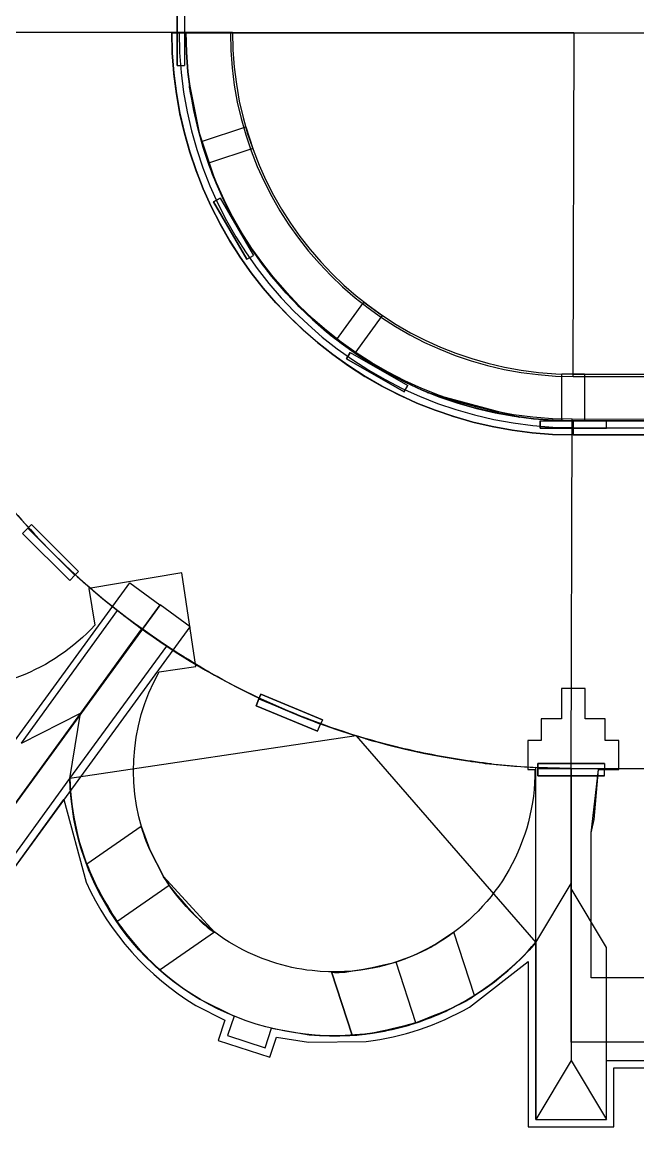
# Model space of a CAD drawing. Extents: x 77 to 121, y -270 to -21.
# Drawn here: x 92.55 to 100.78, y -77.41 to -62.63 of the extents above; entities that cross this region are included whole.
import ezdxf

# ---------------------------------------------------------------- set-up
doc = ezdxf.new("R2010")
doc.units = 0
doc.layers.add('MODEL$NOYON', color=7, linetype='CONTINUOUS')

msp = doc.modelspace()

# ---------------------------------------------------------------- linework, layer by layer
at = {"layer": 'MODEL$NOYON'}
for p, q in [((94.617, -62.32, 15.827), (94.617, -63.21, 15.827)), ((94.617, -63.21, 20.902), (94.617, -62.32, 20.902)), ((94.717, -62.32, 15.827), (94.717, -63.21, 15.827)), ((94.717, -62.32, 20.902), (94.717, -63.21, 20.902)), ((94.736, -62.768, 15.827), (90.068, -62.768, 13.816)), ((94.547, -62.773, 22.08), (116.508, -62.765, 22.08)), ((94.547, -62.765, 22.08), (94.547, -62.765, 21.707)), ((94.547, -62.765, 21.707), (94.644, -62.765, 21.707)), ((94.644, -62.765, 20.902), (94.736, -62.765, 20.902)), ((94.644, -62.765, 21.707), (94.644, -62.765, 20.902)), ((94.736, -62.765, 20.902), (94.736, -62.765, 15.827)), ((94.736, -62.765, 15.827), (95.358, -62.765, 15.827)), ((94.736, -62.765, 13.695), (95.358, -62.765, 13.695)), ((94.736, -62.765, 13.967), (94.736, -62.765, 13.695)), ((94.736, -62.765, 13.967), (95.358, -62.765, 13.967)), ((95.329, -62.773, 22.272), (95.329, -62.773, 22.08)), ((99.919, -62.773, 28.8), (95.329, -62.773, 22.272)), ((95.358, -62.765, 13.695), (95.358, -62.765, 13.967)), ((99.914, -67.369, 22.272), (99.924, -62.779, 28.8)), ((99.924, -62.779, 28.8), (99.919, -62.773, 28.8)), ((115.726, -62.782, 28.795), (99.924, -62.779, 28.8)), ((94.617, -63.21, 15.827), (94.717, -63.21, 15.827)), ((94.617, -63.21, 15.827), (94.617, -63.21, 20.902)), ((94.617, -63.21, 20.902), (94.717, -63.21, 20.902)), ((94.717, -63.21, 15.827), (94.717, -63.21, 20.902)), ((94.786, -63.487, 18.712), (94.786, -63.487, 16.559)), ((94.786, -63.487, 16.559), (94.913, -64.11, 16.559)), ((94.913, -64.11, 16.559), (95.113, -64.711, 16.559)), ((94.943, -64.226), (95.536, -64.032)), ((94.943, -64.226), (95.536, -64.032)), ((94.943, -64.226, 13.695), (95.536, -64.032, 13.695)), ((95.536, -64.032), (95.63, -64.322)), ((95.536, -64.032), (95.63, -64.322)), ((95.536, -64.032, 13.695), (95.536, -64.032)), ((95.536, -64.032, 13.695), (95.63, -64.322, 13.695)), ((95.036, -64.516), (94.943, -64.226)), ((95.036, -64.516), (94.943, -64.226)), ((95.036, -64.516, 13.695), (94.943, -64.226, 13.695)), ((94.943, -64.226, 13.695), (94.943, -64.226)), ((95.63, -64.322), (95.036, -64.516)), ((95.63, -64.322), (95.036, -64.516)), ((95.63, -64.322, 13.695), (95.036, -64.516, 13.695)), ((95.63, -64.322, 13.695), (95.63, -64.322)), ((95.036, -64.516), (95.036, -64.516, 13.695)), ((95.113, -64.711, 16.559), (95.113, -64.711, 18.712)), ((95.192, -64.982, 15.827), (95.106, -65.032, 15.827)), ((95.106, -65.032, 20.902), (95.192, -64.982, 20.902)), ((95.192, -64.982, 15.827), (95.638, -65.752, 15.827)), ((95.192, -64.982, 20.902), (95.638, -65.752, 20.902)), ((95.192, -64.982, 15.827), (95.192, -64.982, 20.902)), ((95.106, -65.032, 15.827), (95.551, -65.802, 15.827)), ((95.551, -65.802, 20.902), (95.106, -65.032, 20.902)), ((95.106, -65.032, 20.902), (95.106, -65.032, 15.827)), ((95.551, -65.802, 15.827), (95.638, -65.752, 15.827)), ((95.551, -65.802, 20.902), (95.638, -65.752, 20.902)), ((95.638, -65.752, 15.827), (95.638, -65.752, 20.902)), ((95.551, -65.802, 15.827), (95.551, -65.802, 20.902)), ((95.83, -65.959, 18.712), (95.83, -65.959, 16.559)), ((95.83, -65.959, 16.559), (96.25, -66.437, 16.559)), ((96.25, -66.437, 16.559), (96.723, -66.858, 16.559)), ((96.747, -66.88), (97.114, -66.373)), ((96.747, -66.88), (97.114, -66.373)), ((96.747, -66.88, 13.695), (97.114, -66.373, 13.695)), ((97.114, -66.373), (97.36, -66.552)), ((97.114, -66.373), (97.36, -66.552)), ((97.114, -66.373, 13.695), (97.114, -66.373)), ((97.114, -66.373, 13.695), (97.36, -66.552, 13.695)), ((97.36, -66.552), (96.993, -67.059)), ((97.36, -66.552), (96.993, -67.059)), ((97.36, -66.552, 13.695), (96.993, -67.059, 13.695)), ((97.36, -66.552, 13.695), (97.36, -66.552)), ((96.723, -66.858, 16.559), (96.723, -66.858, 18.712)), ((96.993, -67.059), (96.747, -66.88)), ((96.993, -67.059), (96.747, -66.88)), ((96.993, -67.059, 13.695), (96.747, -66.88, 13.695)), ((96.747, -66.88, 13.695), (96.747, -66.88)), ((96.933, -67.046, 15.827), (96.883, -67.132, 15.827)), ((96.883, -67.132, 20.902), (96.933, -67.046, 20.902)), ((96.933, -67.046, 15.827), (97.704, -67.49, 15.827)), ((96.933, -67.046, 20.902), (97.704, -67.49, 20.902)), ((96.933, -67.046, 15.827), (96.933, -67.046, 20.902)), ((96.993, -67.059), (96.993, -67.059, 13.695)), ((96.883, -67.132, 15.827), (97.654, -67.576, 15.827)), ((97.654, -67.576, 20.902), (96.883, -67.132, 20.902)), ((96.883, -67.132, 20.902), (96.883, -67.132, 15.827)), ((99.762, -67.962), (99.762, -67.335)), ((99.762, -67.335), (100.065, -67.335)), ((99.762, -67.962), (99.762, -67.335)), ((99.762, -67.335), (100.065, -67.335)), ((99.762, -67.962, 13.695), (99.762, -67.335, 13.695)), ((99.762, -67.335, 13.695), (99.762, -67.335)), ((99.762, -67.335, 13.695), (100.065, -67.335, 13.695)), ((99.913, -67.338, 15.827), (116.508, -67.335, 15.827)), ((99.913, -67.338, 13.695), (116.508, -67.335, 13.695)), ((99.913, -67.338, 13.967), (116.508, -67.335, 13.967)), ((99.913, -67.338, 13.967), (99.913, -67.338, 13.695)), ((99.914, -67.369, 22.08), (99.914, -67.369, 22.272)), ((99.914, -67.369, 22.08), (115.726, -67.369, 22.08)), ((99.914, -67.369, 22.272), (115.726, -67.369, 22.272)), ((100.065, -67.335), (100.065, -67.962)), ((100.065, -67.335), (100.065, -67.962)), ((100.065, -67.335, 13.695), (100.065, -67.335)), ((100.065, -67.335, 13.695), (100.065, -67.962, 13.695)), ((97.654, -67.576, 15.827), (97.704, -67.49, 15.827)), ((97.654, -67.576, 20.902), (97.704, -67.49, 20.902)), ((97.704, -67.49, 15.827), (97.704, -67.49, 20.902)), ((97.654, -67.576, 15.827), (97.654, -67.576, 20.902)), ((97.969, -67.581, 18.712), (97.969, -67.581, 16.559)), ((97.969, -67.581, 16.559), (99.193, -67.911, 16.559)), ((99.193, -67.911, 16.559), (99.193, -67.911, 18.712)), ((99.469, -67.962, 15.827), (100.358, -67.962, 15.827)), ((99.469, -67.962, 20.902), (100.358, -67.962, 20.902)), ((99.469, -67.962, 15.827), (99.469, -67.962, 20.902)), ((99.469, -67.962, 15.827), (99.469, -68.062, 15.827)), ((99.469, -68.062, 20.902), (99.469, -67.962, 20.902)), ((100.065, -67.962), (99.762, -67.962)), ((100.065, -67.962), (99.762, -67.962)), ((100.065, -67.962, 13.695), (99.762, -67.962, 13.695)), ((99.762, -67.962, 13.695), (99.762, -67.962)), ((99.885, -72.61, 13.816), (99.9, -67.942, 15.827)), ((116.508, -67.957, 15.829), (99.9, -67.942, 15.827)), ((99.913, -67.962, 20.902), (99.913, -67.962, 15.827)), ((116.508, -67.962, 15.827), (99.913, -67.962, 15.827)), ((116.508, -67.962, 15.827), (99.913, -67.962, 15.827)), ((99.913, -67.962, 15.827), (99.913, -67.962, 20.902)), ((116.508, -67.962, 20.902), (99.913, -67.962, 20.902)), ((99.913, -67.962, 20.902), (99.913, -68.054, 20.902)), ((99.913, -67.962, 20.902), (116.508, -67.962, 20.902)), ((116.508, -67.962, 13.695), (99.913, -67.962, 13.695)), ((116.508, -67.962, 13.967), (99.913, -67.962, 13.967)), ((99.913, -67.962, 13.967), (99.913, -67.962, 13.695)), ((100.065, -67.962), (100.065, -67.962, 13.695)), ((100.358, -67.962, 15.827), (100.358, -67.962, 20.902)), ((100.358, -68.062, 15.827), (100.358, -67.962, 15.827)), ((100.358, -68.062, 20.902), (100.358, -67.962, 20.902)), ((99.469, -68.062, 15.827), (100.358, -68.062, 15.827)), ((100.358, -68.062, 20.902), (99.469, -68.062, 20.902)), ((99.469, -68.062, 20.902), (99.469, -68.062, 15.827)), ((99.913, -68.054, 21.707), (99.913, -68.151, 21.707)), ((99.913, -68.054, 20.902), (99.913, -68.054, 21.707)), ((99.913, -68.054, 20.902), (116.508, -68.054, 20.902)), ((99.913, -68.054, 21.707), (116.508, -68.054, 21.707)), ((100.358, -68.062, 15.827), (100.358, -68.062, 20.902)), ((116.508, -68.151, 22.08), (99.913, -68.151, 22.08)), ((116.508, -68.151, 22.08), (99.913, -68.151, 22.08)), ((99.913, -68.151, 21.707), (99.913, -68.151, 22.08)), ((99.913, -68.151, 21.707), (116.508, -68.151, 21.707)), ((92.623, -69.398, 9.805), (92.552, -69.469, 9.805)), ((92.552, -69.469, 13.816), (92.623, -69.398, 13.816)), ((92.623, -69.398, 9.805), (92.67, -69.35, 9.805)), ((92.67, -69.35, 13.816), (92.623, -69.398, 13.816)), ((92.623, -69.398, 9.805), (93.252, -70.027, 9.805)), ((92.623, -69.398, 13.816), (93.252, -70.027, 13.816)), ((92.623, -69.398, 9.805), (92.623, -69.398, 13.816)), ((92.67, -69.35, 9.805), (93.3, -69.979, 9.805)), ((93.3, -69.979, 13.816), (92.67, -69.35, 13.816)), ((92.67, -69.35, 13.816), (92.67, -69.35, 9.805)), ((92.552, -69.469, 9.805), (93.182, -70.097, 9.805)), ((93.182, -70.097, 13.816), (92.552, -69.469, 13.816)), ((92.552, -69.469, 13.816), (92.552, -69.469, 9.805)), ((93.182, -70.097, 9.805), (93.252, -70.027, 9.805)), ((93.182, -70.097, 13.816), (93.252, -70.027, 13.816)), ((93.3, -69.979, 9.805), (93.252, -70.027, 9.805)), ((93.3, -69.979, 13.816), (93.252, -70.027, 13.816)), ((93.252, -70.027, 9.805), (93.252, -70.027, 13.816)), ((93.3, -69.979, 9.805), (93.3, -69.979, 13.816)), ((94.68, -69.996), (93.437, -70.204)), ((94.68, -69.996), (93.437, -70.204)), ((94.68, -69.996, 7.226), (93.437, -70.204, 7.226)), ((94.68, -69.996), (93.437, -70.204)), ((94.68, -69.996, 7.226), (93.437, -70.204, 7.226)), ((94.68, -69.996, 7.226), (93.437, -70.204, 7.226)), ((94.68, -69.996, 7.577), (93.437, -70.204, 7.577)), ((94.866, -71.246), (94.68, -69.996)), ((94.866, -71.246), (94.68, -69.996)), ((94.866, -71.246, 7.226), (94.68, -69.996, 7.226)), ((94.68, -69.996, 7.226), (94.68, -69.996)), ((94.866, -71.246), (94.68, -69.996)), ((94.866, -71.246, 7.226), (94.68, -69.996, 7.226)), ((94.68, -69.996, 7.226), (94.68, -69.996)), ((94.866, -71.246, 7.226), (94.68, -69.996, 7.226)), ((94.866, -71.246, 7.577), (94.68, -69.996, 7.577)), ((94.68, -69.996, 7.577), (94.68, -69.996, 7.226)), ((91.388, -73.691, 7.577), (93.985, -70.129, 7.577)), ((93.182, -70.097, 9.805), (93.182, -70.097, 13.816)), ((93.985, -70.129, 7.577), (94.388, -70.423, 8.575)), ((93.437, -70.204), (93.519, -70.693)), ((93.437, -70.204), (93.519, -70.693)), ((93.437, -70.204, 7.226), (93.437, -70.204)), ((93.437, -70.204, 7.226), (93.519, -70.693, 7.226)), ((93.437, -70.204), (93.519, -70.693)), ((93.437, -70.204, 7.226), (93.437, -70.204)), ((93.437, -70.204, 7.226), (93.519, -70.693, 7.226)), ((93.437, -70.204, 7.226), (93.519, -70.693, 7.226)), ((93.437, -70.204, 7.577), (93.437, -70.204, 7.226)), ((93.437, -70.204, 7.577), (93.519, -70.693, 7.577)), ((94.388, -70.423, 8.575), (92.246, -73.361, 8.575)), ((94.389, -70.423, 8.575), (92.246, -73.361, 8.575)), ((93.736, -70.432, 11.625), (93.736, -70.432, 10.297)), ((94.792, -70.717, 7.577), (94.389, -70.423, 8.575)), ((92.538, -72.274, 7.577), (93.822, -70.5, 7.577)), ((92.538, -72.274, 7.577), (93.822, -70.5, 7.577)), ((93.822, -70.5, 7.577), (94.143, -70.742, 8.575)), ((92.195, -74.279, 7.577), (94.792, -70.717, 7.577)), ((94.143, -70.742, 8.575), (93.325, -71.872, 8.575)), ((94.153, -70.749, 8.575), (93.326, -71.872, 8.575)), ((93.519, -70.693, 7.226), (93.519, -70.693)), ((93.519, -70.693, 7.226), (93.519, -70.693)), ((93.519, -70.693, 7.577), (93.519, -70.693, 7.226)), ((94.48, -70.975, 7.577), (94.153, -70.749, 8.575)), ((93.183, -72.744, 7.577), (94.48, -70.975, 7.577)), ((93.183, -72.744, 7.577), (94.48, -70.975, 7.577)), ((94.377, -71.32), (94.866, -71.246)), ((94.377, -71.32), (94.866, -71.246)), ((94.377, -71.32, 7.226), (94.866, -71.246, 7.226)), ((94.377, -71.32), (94.866, -71.246)), ((94.377, -71.32, 7.226), (94.866, -71.246, 7.226)), ((94.377, -71.32, 7.226), (94.866, -71.246, 7.226)), ((94.377, -71.32, 7.577), (94.866, -71.246, 7.577)), ((94.377, -71.32, 7.226), (94.377, -71.32)), ((94.377, -71.32, 7.226), (94.377, -71.32)), ((94.377, -71.32, 7.577), (94.377, -71.32, 7.226)), ((94.866, -71.246, 7.226), (94.866, -71.246)), ((94.866, -71.246, 7.226), (94.866, -71.246)), ((94.866, -71.246, 7.577), (94.866, -71.246, 7.226)), ((95.165, -71.39, 10.297), (95.165, -71.39, 11.625)), ((95.712, -71.681, 9.805), (95.738, -71.619, 9.805)), ((95.738, -71.619, 13.816), (95.712, -71.681, 13.816)), ((95.738, -71.619, 9.805), (96.559, -71.959, 9.805)), ((96.559, -71.959, 13.816), (95.738, -71.619, 13.816)), ((95.738, -71.619, 13.816), (95.738, -71.619, 9.805)), ((99.913, -71.54), (99.756, -71.54)), ((99.756, -71.54), (99.756, -71.948)), ((99.913, -71.54), (99.756, -71.54)), ((99.756, -71.54), (99.756, -71.948)), ((99.913, -71.54, 7.226), (99.756, -71.54, 7.226)), ((99.756, -71.54, 7.226), (99.756, -71.54)), ((99.756, -71.54, 7.226), (99.756, -71.948, 7.226)), ((99.913, -71.54), (99.756, -71.54)), ((99.756, -71.54), (99.756, -71.948)), ((99.913, -71.54, 7.226), (99.756, -71.54, 7.226)), ((99.756, -71.54, 7.226), (99.756, -71.54)), ((99.756, -71.54, 7.226), (99.756, -71.948, 7.226)), ((99.913, -71.54, 7.226), (99.756, -71.54, 7.226)), ((99.756, -71.54, 7.226), (99.756, -71.948, 7.226)), ((99.913, -71.54, 7.577), (99.756, -71.54, 7.577)), ((99.756, -71.54, 7.577), (99.756, -71.54, 7.226)), ((99.756, -71.54, 7.577), (99.756, -71.948, 7.577)), ((100.071, -71.54), (99.913, -71.54)), ((100.071, -71.54), (99.913, -71.54)), ((100.071, -71.54, 7.226), (99.913, -71.54, 7.226)), ((99.913, -71.54, 7.226), (99.913, -71.54)), ((100.071, -71.54), (99.913, -71.54)), ((100.071, -71.54, 7.226), (99.913, -71.54, 7.226)), ((99.913, -71.54, 7.226), (99.913, -71.54)), ((100.071, -71.54, 7.226), (99.913, -71.54, 7.226)), ((100.071, -71.54, 7.577), (99.913, -71.54, 7.577)), ((99.913, -71.54, 7.577), (99.913, -71.54, 7.226)), ((100.071, -71.948), (100.071, -71.54)), ((100.071, -71.948), (100.071, -71.54)), ((100.071, -71.948, 7.226), (100.071, -71.54, 7.226)), ((100.071, -71.54, 7.226), (100.071, -71.54)), ((100.071, -71.948), (100.071, -71.54)), ((100.071, -71.948, 7.226), (100.071, -71.54, 7.226)), ((100.071, -71.54, 7.226), (100.071, -71.54)), ((100.071, -71.948, 7.226), (100.071, -71.54, 7.226)), ((100.071, -71.948, 7.577), (100.071, -71.54, 7.577)), ((100.071, -71.54, 7.577), (100.071, -71.54, 7.226)), ((95.712, -71.681, 9.805), (95.673, -71.773, 9.805)), ((95.673, -71.773, 13.816), (95.712, -71.681, 13.816)), ((95.673, -71.773, 9.805), (96.495, -72.114, 9.805)), ((96.495, -72.114, 13.816), (95.673, -71.773, 13.816)), ((95.673, -71.773, 13.816), (95.673, -71.773, 9.805)), ((95.712, -71.681, 9.805), (96.534, -72.021, 9.805)), ((95.712, -71.681, 13.816), (96.534, -72.021, 13.816)), ((95.712, -71.681, 9.805), (95.712, -71.681, 13.816)), ((93.326, -71.872, 8.575), (92.316, -73.268, 8.575)), ((93.325, -71.872, 8.575), (92.316, -73.268, 8.575)), ((92.538, -72.274, 7.577), (93.325, -71.872, 8.575)), ((93.183, -72.744, 7.577), (93.326, -71.872, 8.575)), ((96.559, -71.959, 9.805), (96.534, -72.021, 9.805)), ((96.559, -71.959, 13.816), (96.534, -72.021, 13.816)), ((96.559, -71.959, 9.805), (96.559, -71.959, 13.816)), ((99.756, -71.948), (99.485, -71.948)), ((99.485, -71.948), (99.485, -72.237)), ((99.756, -71.948), (99.485, -71.948)), ((99.485, -71.948), (99.485, -72.237)), ((99.756, -71.948, 7.226), (99.485, -71.948, 7.226)), ((99.485, -71.948, 7.226), (99.485, -71.948)), ((99.485, -71.948, 7.226), (99.485, -72.237, 7.226)), ((99.756, -71.948), (99.485, -71.948)), ((99.485, -71.948), (99.485, -72.237)), ((99.756, -71.948, 7.226), (99.485, -71.948, 7.226)), ((99.485, -71.948, 7.226), (99.485, -71.948)), ((99.485, -71.948, 7.226), (99.485, -72.237, 7.226)), ((99.756, -71.948, 7.226), (99.485, -71.948, 7.226)), ((99.485, -71.948, 7.226), (99.485, -72.237, 7.226)), ((99.756, -71.948, 7.577), (99.485, -71.948, 7.577)), ((99.485, -71.948, 7.577), (99.485, -71.948, 7.226)), ((99.485, -71.948, 7.577), (99.485, -72.237, 7.577)), ((99.756, -71.948, 7.226), (99.756, -71.948)), ((99.756, -71.948, 7.226), (99.756, -71.948)), ((99.756, -71.948, 7.577), (99.756, -71.948, 7.226)), ((100.342, -71.948), (100.071, -71.948)), ((100.342, -71.948), (100.071, -71.948)), ((100.342, -71.948, 7.226), (100.071, -71.948, 7.226)), ((100.071, -71.948, 7.226), (100.071, -71.948)), ((100.342, -71.948), (100.071, -71.948)), ((100.342, -71.948, 7.226), (100.071, -71.948, 7.226)), ((100.071, -71.948, 7.226), (100.071, -71.948)), ((100.342, -71.948, 7.226), (100.071, -71.948, 7.226)), ((100.342, -71.948, 7.577), (100.071, -71.948, 7.577)), ((100.071, -71.948, 7.577), (100.071, -71.948, 7.226)), ((100.342, -72.237), (100.342, -71.948)), ((100.342, -72.237), (100.342, -71.948)), ((100.342, -72.237, 7.226), (100.342, -71.948, 7.226)), ((100.342, -71.948, 7.226), (100.342, -71.948)), ((100.342, -72.237), (100.342, -71.948)), ((100.342, -72.237, 7.226), (100.342, -71.948, 7.226)), ((100.342, -71.948, 7.226), (100.342, -71.948)), ((100.342, -72.237, 7.226), (100.342, -71.948, 7.226)), ((100.342, -72.237, 7.577), (100.342, -71.948, 7.577)), ((100.342, -71.948, 7.577), (100.342, -71.948, 7.226)), ((96.495, -72.114, 9.805), (96.534, -72.021, 9.805)), ((96.495, -72.114, 13.816), (96.534, -72.021, 13.816)), ((96.534, -72.021, 9.805), (96.534, -72.021, 13.816)), ((97.012, -72.173, 9.805), (93.183, -72.744, 7.577)), ((96.495, -72.114, 9.805), (96.495, -72.114, 13.816)), ((97.012, -72.173, 9.805), (99.412, -74.937, 7.577)), ((97.133, -72.21, 10.297), (97.133, -72.21, 11.625)), ((99.485, -72.237), (99.304, -72.237)), ((99.304, -72.237), (99.304, -72.627)), ((99.485, -72.237), (99.304, -72.237)), ((99.304, -72.237), (99.304, -72.627)), ((99.485, -72.237, 7.226), (99.304, -72.237, 7.226)), ((99.304, -72.237, 7.226), (99.304, -72.237)), ((99.304, -72.237, 7.226), (99.304, -72.627, 7.226)), ((99.485, -72.237), (99.304, -72.237)), ((99.304, -72.237), (99.304, -72.627)), ((99.485, -72.237, 7.226), (99.304, -72.237, 7.226)), ((99.304, -72.237, 7.226), (99.304, -72.237)), ((99.304, -72.237, 7.226), (99.304, -72.627, 7.226)), ((99.485, -72.237, 7.226), (99.304, -72.237, 7.226)), ((99.304, -72.237, 7.226), (99.304, -72.627, 7.226)), ((99.485, -72.237, 7.577), (99.304, -72.237, 7.577)), ((99.304, -72.237, 7.577), (99.304, -72.237, 7.226)), ((99.304, -72.237, 7.577), (99.304, -72.627, 7.577)), ((99.485, -72.237, 7.226), (99.485, -72.237)), ((99.485, -72.237, 7.226), (99.485, -72.237)), ((99.485, -72.237, 7.577), (99.485, -72.237, 7.226)), ((100.522, -72.237), (100.342, -72.237)), ((100.522, -72.237), (100.342, -72.237)), ((100.522, -72.237, 7.226), (100.342, -72.237, 7.226)), ((100.342, -72.237, 7.226), (100.342, -72.237)), ((100.522, -72.237), (100.342, -72.237)), ((100.522, -72.237, 7.226), (100.342, -72.237, 7.226)), ((100.342, -72.237, 7.226), (100.342, -72.237)), ((100.522, -72.237, 7.226), (100.342, -72.237, 7.226)), ((100.522, -72.237, 7.577), (100.342, -72.237, 7.577)), ((100.342, -72.237, 7.577), (100.342, -72.237, 7.226)), ((100.522, -72.627), (100.522, -72.237)), ((100.522, -72.627), (100.522, -72.237)), ((100.522, -72.627, 7.226), (100.522, -72.237, 7.226)), ((100.522, -72.237, 7.226), (100.522, -72.237)), ((100.522, -72.627), (100.522, -72.237)), ((100.522, -72.627, 7.226), (100.522, -72.237, 7.226)), ((100.522, -72.237, 7.226), (100.522, -72.237)), ((100.522, -72.627, 7.226), (100.522, -72.237, 7.226)), ((100.522, -72.627, 7.577), (100.522, -72.237, 7.577)), ((100.522, -72.237, 7.577), (100.522, -72.237, 7.226)), ((98.82, -72.549, 11.625), (98.82, -72.549, 10.297)), ((99.44, -72.61, 7.545), (99.44, -72.543, 7.545)), ((99.44, -72.543, 7.545), (100.33, -72.543, 7.545)), ((100.33, -72.543, 13.816), (99.44, -72.543, 13.816)), ((99.44, -72.543, 13.816), (99.44, -72.61, 13.816)), ((99.44, -72.543, 13.816), (99.44, -72.543, 7.545)), ((100.33, -72.543, 7.545), (100.33, -72.61, 7.545)), ((100.33, -72.543, 7.545), (100.33, -72.543, 13.816)), ((100.33, -72.543, 13.816), (100.33, -72.61, 13.816)), ((99.304, -72.627), (99.4, -72.627)), ((99.304, -72.627), (99.4, -72.627)), ((99.304, -72.627, 7.226), (99.304, -72.627)), ((99.304, -72.627, 7.226), (99.4, -72.627, 7.226)), ((99.304, -72.627), (99.4, -72.627)), ((99.304, -72.627, 7.226), (99.304, -72.627)), ((99.304, -72.627, 7.226), (99.4, -72.627, 7.226)), ((99.304, -72.627, 7.226), (99.4, -72.627, 7.226)), ((99.304, -72.627, 7.577), (99.304, -72.627, 7.226)), ((99.304, -72.627, 7.577), (99.4, -72.627, 7.577)), ((99.4, -72.627, 7.226), (99.4, -72.627)), ((99.4, -72.627, 7.226), (99.4, -72.627)), ((99.4, -72.627, 7.577), (99.4, -72.627, 7.226)), ((99.412, -74.937, 7.577), (99.412, -72.598, 7.577)), ((99.885, -72.61, 8.575), (99.412, -72.598, 7.577)), ((99.412, -74.937, 7.577), (99.412, -72.598, 7.577)), ((99.44, -72.61, 7.545), (100.33, -72.61, 7.545)), ((99.44, -72.61, 13.816), (100.33, -72.61, 13.816)), ((99.44, -72.61, 7.545), (99.44, -72.61, 13.816)), ((99.44, -72.61, 7.545), (99.44, -72.71, 7.545)), ((99.44, -72.71, 13.816), (99.44, -72.61, 13.816)), ((99.885, -72.61, 13.816), (116.503, -72.611, 13.816)), ((99.885, -72.61, 7.577), (116.503, -72.611, 7.577)), ((99.885, -72.61, 13.816), (99.885, -72.61, 7.577)), ((99.885, -72.61, 13.816), (99.885, -72.61, 7.577)), ((99.885, -72.61, 8.575), (99.885, -74.148, 8.575)), ((99.885, -72.61, 9.805), (116.503, -72.611, 9.805)), ((99.885, -76.271, 7.577), (99.885, -72.61, 9.805)), ((99.885, -72.61, 9.805), (99.885, -72.61, 7.577)), ((99.885, -72.61, 7.577), (99.885, -76.271, 7.577)), ((99.885, -72.61, 13.816), (116.506, -72.625, 13.818)), ((100.155, -73.471), (100.252, -72.627)), ((100.155, -73.471), (100.252, -72.627)), ((100.155, -73.471, 7.226), (100.252, -72.627, 7.226)), ((100.155, -73.471), (100.252, -72.627)), ((100.155, -73.471, 7.226), (100.252, -72.627, 7.226)), ((100.193, -73.295, 7.226), (100.252, -72.627, 7.226)), ((100.193, -73.295, 7.577), (100.252, -72.627, 7.577)), ((100.252, -72.627), (100.522, -72.627)), ((100.252, -72.627), (100.522, -72.627)), ((100.252, -72.627, 7.226), (100.252, -72.627)), ((100.252, -72.627, 7.226), (100.522, -72.627, 7.226)), ((100.252, -72.627), (100.522, -72.627)), ((100.252, -72.627, 7.226), (100.252, -72.627)), ((100.252, -72.627, 7.226), (100.522, -72.627, 7.226)), ((100.252, -72.627, 7.226), (100.522, -72.627, 7.226)), ((100.252, -72.627, 7.577), (100.252, -72.627, 7.226)), ((100.252, -72.627, 7.577), (100.522, -72.627, 7.577)), ((100.33, -72.61, 7.545), (100.33, -72.61, 13.816)), ((100.33, -72.71, 7.545), (100.33, -72.61, 7.545)), ((100.33, -72.71, 13.816), (100.33, -72.61, 13.816)), ((100.522, -72.627, 7.226), (100.522, -72.627)), ((100.522, -72.627, 7.226), (100.522, -72.627)), ((100.522, -72.627, 7.577), (100.522, -72.627, 7.226)), ((92.172, -74.139), (93.183, -72.744)), ((92.172, -74.139), (93.183, -72.744)), ((92.172, -74.139, 7.226), (93.183, -72.744, 7.226)), ((92.172, -74.139, 7.577), (93.183, -72.744, 7.577)), ((92.172, -74.139), (93.183, -72.744)), ((92.172, -74.139, 7.226), (93.183, -72.744, 7.226)), ((93.183, -72.744, 7.226), (93.183, -72.744)), ((93.183, -72.744, 7.226), (93.183, -72.744)), ((99.44, -72.71, 7.545), (100.33, -72.71, 7.545)), ((100.33, -72.71, 13.816), (99.44, -72.71, 13.816)), ((99.44, -72.71, 13.816), (99.44, -72.71, 7.545)), ((100.33, -72.71, 7.545), (100.33, -72.71, 13.816)), ((92.194, -74.279, 7.226), (93.102, -73.026, 7.226)), ((92.194, -74.279, 7.577), (93.102, -73.026, 7.577)), ((93.102, -73.026, 7.226), (93.4, -74.132, 7.226)), ((93.102, -73.026, 7.577), (93.102, -73.026, 7.226)), ((93.102, -73.026, 7.577), (93.4, -74.132, 7.577)), ((93.411, -73.888, 5.492), (94.139, -73.385, 5.492)), ((93.411, -73.888, 2.836), (94.139, -73.385, 2.836)), ((94.139, -73.385, 5.492), (94.139, -73.385, 2.836)), ((94.139, -73.385, 2.836), (94.252, -73.701, 2.836)), ((100.155, -73.471, 7.226), (100.193, -73.295, 7.226)), ((100.155, -73.471, 7.577), (100.193, -73.295, 7.577)), ((100.193, -73.295, 7.226), (100.193, -73.295, 7.577)), ((100.155, -75.411), (100.155, -73.471)), ((100.155, -75.411), (100.155, -73.471)), ((100.155, -73.471), (100.155, -73.471, 7.226)), ((100.155, -75.411, 7.226), (100.155, -73.471, 7.226)), ((100.155, -75.411), (100.155, -73.471)), ((100.155, -73.471), (100.155, -73.471, 7.226)), ((100.155, -75.411, 7.226), (100.155, -73.471, 7.226)), ((100.155, -75.411, 7.226), (100.155, -73.471, 7.226)), ((100.155, -73.471, 7.226), (100.155, -73.471, 7.577)), ((100.155, -75.411, 7.577), (100.155, -73.471, 7.577)), ((94.437, -74.058), (94.252, -73.701)), ((94.437, -74.058), (94.252, -73.701)), ((94.437, -74.058, 7.226), (94.252, -73.701, 7.226)), ((94.252, -73.701, 7.226), (94.252, -73.701, 6.206)), ((94.437, -74.058, 6.498), (94.252, -73.701, 6.206)), ((94.252, -73.701, 2.836), (94.437, -74.058, 2.836)), ((94.252, -73.701, 2.836), (94.252, -73.701)), ((94.437, -74.058), (94.252, -73.701)), ((94.437, -74.058, 7.226), (94.252, -73.701, 7.226)), ((94.252, -73.701, 7.226), (94.252, -73.701)), ((94.437, -74.058, 7.226), (94.252, -73.701, 7.226)), ((94.437, -74.058, 7.577), (94.252, -73.701, 7.577)), ((94.252, -73.701, 7.577), (94.252, -73.701, 7.226)), ((93.411, -73.888, 5.492), (93.411, -73.888, 2.836)), ((93.4, -74.132, 7.577), (93.4, -74.132, 7.226)), ((93.491, -74.091, 7.226), (93.491, -74.091)), ((93.813, -74.656, 6.552), (94.512, -74.173, 6.552)), ((94.437, -74.058, 7.226), (94.437, -74.058, 6.498)), ((94.512, -74.173, 6.552), (94.437, -74.058, 6.498)), ((94.437, -74.058, 2.836), (95.117, -74.801, 2.836)), ((94.437, -74.058, 2.836), (94.437, -74.058)), ((94.437, -74.058, 7.226), (94.437, -74.058)), ((94.437, -74.058, 7.577), (94.437, -74.058, 7.226)), ((99.412, -74.937, 7.577), (99.885, -74.148, 8.575)), ((99.885, -74.148, 8.575), (99.885, -74.216, 8.575)), ((100.358, -75.005, 7.577), (99.885, -74.216, 8.575)), ((99.885, -74.216, 8.575), (99.885, -76.517, 8.575)), ((95.117, -74.801, 2.836), (94.389, -75.304, 2.836)), ((95.117, -74.801, 5.492), (94.389, -75.304, 5.492)), ((95.117, -74.801, 2.836), (95.117, -74.801, 5.492)), ((98.09, -74.953, 6.136), (98.318, -74.8, 5.492)), ((98.318, -74.8, 2.836), (98.09, -74.953, 2.836)), ((98.318, -74.8, 5.492), (98.318, -74.8, 2.836)), ((98.594, -75.648, 5.492), (98.318, -74.8, 5.492)), ((98.594, -75.648, 2.836), (98.318, -74.8, 2.836)), ((95.385, -74.976, 7.226), (95.385, -74.976)), ((95.385, -74.976, 7.226), (95.385, -74.976)), ((95.385, -74.976, 7.577), (95.385, -74.976, 7.226)), ((98.09, -74.953, 7.226), (98.09, -74.953, 6.136)), ((98.09, -74.953, 2.836), (98.09, -74.953)), ((98.09, -74.953, 7.226), (98.09, -74.953)), ((98.09, -74.953, 7.577), (98.09, -74.953, 7.226)), ((99.412, -74.937), (99.412, -77.306)), ((99.412, -77.306, 7.577), (99.412, -74.937, 7.577)), ((99.412, -74.937), (99.412, -74.937, 7.226)), ((99.412, -74.937), (99.412, -77.306)), ((99.412, -74.937, 7.226), (99.412, -77.306, 7.226)), ((99.412, -74.937), (99.412, -77.306)), ((99.412, -74.937, 7.226), (99.412, -74.937)), ((99.412, -74.937, 7.226), (99.412, -77.306, 7.226)), ((100.358, -77.306, 7.577), (100.358, -75.005, 7.577)), ((97.809, -76.015, 6.552), (97.544, -75.201, 6.552)), ((98.527, -75.804, 7.226), (99.312, -75.193, 7.226)), ((98.527, -75.804, 7.577), (99.312, -75.193, 7.577)), ((99.312, -75.193, 7.226), (99.312, -77.405, 7.226)), ((99.312, -75.193, 7.577), (99.312, -75.193, 7.226)), ((99.312, -75.193, 7.577), (99.312, -77.405, 7.577)), ((94.389, -75.304, 2.836), (94.389, -75.304, 5.492)), ((96.421, -75.315, 7.226), (96.421, -75.315)), ((96.421, -75.315, 7.226), (96.421, -75.315)), ((96.421, -75.315, 7.577), (96.421, -75.315, 7.226)), ((96.682, -75.332, 2.836), (96.682, -75.332, 5.492)), ((96.682, -75.332, 5.492), (96.958, -76.18, 5.492)), ((96.958, -76.18, 2.836), (96.682, -75.332, 2.836)), ((101.337, -75.411), (100.155, -75.411)), ((101.337, -75.411), (100.155, -75.411)), ((101.337, -75.411, 7.226), (100.155, -75.411, 7.226)), ((100.155, -75.411, 7.226), (100.155, -75.411)), ((101.337, -75.411), (100.155, -75.411)), ((101.337, -75.411, 7.226), (100.155, -75.411, 7.226)), ((100.155, -75.411, 7.226), (100.155, -75.411)), ((101.337, -75.411, 7.226), (100.155, -75.411, 7.226)), ((101.337, -75.411, 7.577), (100.155, -75.411, 7.577)), ((100.155, -75.411, 7.577), (100.155, -75.411, 7.226)), ((98.594, -75.648, 2.836), (98.594, -75.648, 5.492)), ((94.868, -75.78, 7.226), (95.255, -75.979, 7.226)), ((94.868, -75.78, 7.577), (94.868, -75.78, 7.226)), ((94.868, -75.78, 7.577), (95.255, -75.979, 7.577)), ((94.919, -75.695), (95.378, -75.923)), ((94.919, -75.695), (95.378, -75.923)), ((94.919, -75.695, 7.226), (95.378, -75.923, 7.226)), ((94.919, -75.695), (95.378, -75.923)), ((94.919, -75.695, 7.226), (94.919, -75.695)), ((94.919, -75.695, 7.226), (95.378, -75.923, 7.226)), ((98.477, -75.718, 7.226), (98.477, -75.718)), ((95.378, -75.923), (95.293, -76.184)), ((95.378, -75.923), (95.293, -76.184)), ((95.378, -75.923, 7.226), (95.293, -76.184, 7.226)), ((95.378, -75.923), (95.293, -76.184)), ((95.378, -75.923, 7.226), (95.293, -76.184, 7.226)), ((95.378, -75.923, 7.226), (95.378, -75.923)), ((95.378, -75.923, 7.226), (95.378, -75.923)), ((98.527, -75.804, 7.577), (98.527, -75.804, 7.226)), ((95.255, -75.979, 7.226), (95.168, -76.248, 7.226)), ((95.255, -75.979, 7.577), (95.168, -76.248, 7.577)), ((95.255, -75.979, 7.577), (95.255, -75.979, 7.226)), ((95.793, -76.347), (95.878, -76.087)), ((95.793, -76.347), (95.878, -76.087)), ((95.793, -76.347, 7.226), (95.878, -76.087, 7.226)), ((95.793, -76.347), (95.878, -76.087)), ((95.793, -76.347, 7.226), (95.878, -76.087, 7.226)), ((95.878, -76.087), (96.383, -76.172)), ((95.878, -76.087), (95.878, -76.087, 7.226)), ((95.878, -76.087), (96.383, -76.172)), ((95.878, -76.087, 7.226), (96.383, -76.172, 7.226)), ((95.878, -76.087), (96.383, -76.172)), ((95.878, -76.087, 7.226), (95.878, -76.087)), ((95.878, -76.087, 7.226), (96.383, -76.172, 7.226)), ((95.293, -76.184), (95.793, -76.347)), ((95.293, -76.184), (95.793, -76.347)), ((95.293, -76.184, 7.226), (95.293, -76.184)), ((95.293, -76.184, 7.226), (95.793, -76.347, 7.226)), ((95.293, -76.184), (95.793, -76.347)), ((95.293, -76.184, 7.226), (95.293, -76.184)), ((95.293, -76.184, 7.226), (95.793, -76.347, 7.226)), ((95.857, -76.473, 7.226), (95.944, -76.205, 7.226)), ((95.857, -76.473, 7.577), (95.944, -76.205, 7.577)), ((95.944, -76.205, 7.226), (96.373, -76.271, 7.226)), ((95.944, -76.205, 7.577), (95.944, -76.205, 7.226)), ((95.944, -76.205, 7.577), (96.373, -76.271, 7.577)), ((96.383, -76.172, 7.226), (96.383, -76.172)), ((96.958, -76.18, 5.492), (96.958, -76.18, 2.836)), ((95.168, -76.248, 7.226), (95.857, -76.473, 7.226)), ((95.168, -76.248, 7.577), (95.168, -76.248, 7.226)), ((95.168, -76.248, 7.577), (95.857, -76.473, 7.577)), ((95.793, -76.347, 7.226), (95.793, -76.347)), ((95.793, -76.347, 7.226), (95.793, -76.347)), ((96.373, -76.271, 7.226), (97.145, -76.262, 7.226)), ((96.373, -76.271, 7.577), (97.145, -76.262, 7.577)), ((96.373, -76.271, 7.577), (96.373, -76.271, 7.226)), ((97.145, -76.262, 7.577), (97.145, -76.262, 7.226)), ((116.503, -76.272, 7.577), (99.885, -76.271, 7.577)), ((95.857, -76.473, 7.577), (95.857, -76.473, 7.226)), ((99.885, -76.517, 8.575), (99.412, -77.306, 7.577)), ((99.885, -76.517, 8.575), (100.358, -77.306, 7.577)), ((100.358, -77.306), (100.358, -76.517)), ((100.358, -76.517), (101.33, -76.517)), ((100.358, -77.306), (100.358, -76.517)), ((100.358, -76.517), (101.33, -76.517)), ((100.358, -77.306, 7.226), (100.358, -76.517, 7.226)), ((100.358, -76.517, 7.226), (100.358, -76.517)), ((100.358, -76.517, 7.226), (101.33, -76.517, 7.226)), ((100.358, -77.306), (100.358, -76.517)), ((100.358, -76.517), (101.33, -76.517)), ((100.358, -77.306, 7.226), (100.358, -76.517, 7.226)), ((100.358, -76.517, 7.226), (100.358, -76.517)), ((100.358, -76.517, 7.226), (101.33, -76.517, 7.226)), ((100.458, -77.405, 7.226), (100.458, -76.617, 7.226)), ((100.458, -76.617, 7.226), (104.253, -76.617, 7.226)), ((100.458, -77.405, 7.577), (100.458, -76.617, 7.577)), ((100.458, -76.617, 7.577), (100.458, -76.617, 7.226)), ((100.458, -76.617, 7.577), (104.253, -76.617, 7.577)), ((99.312, -77.405, 7.226), (100.458, -77.405, 7.226)), ((99.312, -77.405, 7.577), (99.312, -77.405, 7.226)), ((99.312, -77.405, 7.577), (100.458, -77.405, 7.577)), ((99.412, -77.306), (100.358, -77.306)), ((99.412, -77.306, 7.577), (100.358, -77.306, 7.577)), ((99.412, -77.306), (100.358, -77.306)), ((99.412, -77.306, 7.226), (99.412, -77.306)), ((99.412, -77.306, 7.226), (100.358, -77.306, 7.226)), ((99.412, -77.306), (100.358, -77.306)), ((99.412, -77.306, 7.226), (99.412, -77.306)), ((99.412, -77.306, 7.226), (100.358, -77.306, 7.226)), ((100.358, -77.306, 7.226), (100.358, -77.306)), ((100.358, -77.306, 7.226), (100.358, -77.306)), ((100.458, -77.405, 7.577), (100.458, -77.405, 7.226))]:
    msp.add_line(p, q, dxfattribs=at)
for centre, radius, start, end in [((99.913, -62.765, 13.816), 9.845, 180.017, 269.8359), ((99.913, -62.765, 7.577), 9.845, 180.017, 269.8359), ((99.913, -62.765, 13.816), 9.845, 180.017, 269.8359), ((99.925, -62.773, 21.707), 5.378, 179.9113, 269.8783), ((99.925, -62.773, 20.902), 5.28, 179.9096, 269.8767), ((99.925, -62.773, 21.707), 5.28, 179.9096, 269.8767), ((99.925, -62.773, 20.902), 5.189, 179.908, 269.8751), ((99.924, -62.774, 22.08), 4.595, 179.9911, 269.8731), ((99.924, -62.774, 22.272), 4.595, 179.9911, 269.8731), ((99.922, -62.774, 15.827), 4.564, 179.8918, 269.8913), ((99.922, -62.774, 13.695), 4.564, 179.8918, 269.8913), ((99.922, -62.774, 13.967), 4.564, 179.8918, 269.8913), ((99.913, -62.765, 10.297), 9.845, 231.141, 236.1634), ((99.913, -62.765, 10.297), 9.845, 236.1634, 241.1666), ((96.742, -72.639), 3.561, 181.6981, 204.0792), ((96.756, -72.635), 3.575, 181.7412, 204.036), ((96.756, -72.635, 7.226), 3.575, 181.7412, 204.036), ((96.742, -72.639), 3.561, 181.6981, 204.0792), ((96.742, -72.639, 7.226), 3.561, 181.6981, 204.0792), ((96.752, -72.627, 2.836), 3.571, 200.6835, 214.6236), ((96.8, -72.582, 7.226), 3.736, 204.5117, 238.8735), ((96.8, -72.582, 7.577), 3.736, 204.5117, 238.8735), ((96.798, -72.584), 3.634, 204.5116, 238.8733), ((96.753, -72.624), 3.577, 204.2262, 239.1588), ((96.753, -72.624, 7.226), 3.577, 204.2262, 239.1588), ((96.798, -72.584), 3.634, 204.5116, 238.8733), ((96.798, -72.584, 7.226), 3.634, 204.5116, 238.8733), ((96.752, -72.627, 2.836), 3.571, 214.6236, 228.5629), ((96.598, -72.516), 3.712, 300.4007, 319.2909), ((96.718, -72.659), 3.528, 299.9025, 319.789), ((96.718, -72.659, 7.226), 3.528, 299.9025, 319.789), ((96.598, -72.516), 3.712, 300.4007, 319.2909), ((96.598, -72.516, 7.226), 3.712, 300.4007, 319.2909), ((96.717, -72.66, 2.836), 3.528, 288.0181, 302.1313), ((96.714, -72.647), 3.541, 264.6297, 299.8596), ((96.717, -72.66), 3.528, 264.5634, 299.9259), ((96.717, -72.66, 7.226), 3.528, 264.5634, 299.9259), ((96.714, -72.647), 3.541, 264.6297, 299.8596), ((96.714, -72.647, 7.226), 3.541, 264.6297, 299.8596), ((96.691, -72.582, 7.226), 3.708, 277.0397, 299.6775), ((96.691, -72.582, 7.577), 3.708, 277.0397, 299.6775), ((96.717, -72.66, 2.836), 3.528, 273.9058, 288.0181)]:
    msp.add_arc(centre, radius, start, end, dxfattribs=at)
at = {"layer": 'MODEL$NOYON', "extrusion": (0, 0, -1)}
for centre, radius, start, end in [((-99.925, -62.773, -22.08), 5.378, 270.1217, 0.0887), ((-99.925, -62.773, -22.08), 5.378, 270.1217, 0), ((-99.923, -62.775, -20.902), 5.187, 270.1087, 0.1082), ((-99.923, -62.775, -15.827), 5.187, 270.1087, 0.1082), ((-99.923, -62.775, -15.827), 5.187, 270.1087, 0.1082), ((-99.923, -62.775, -13.695), 5.187, 270.1087, 0.1082), ((-99.923, -62.775, -13.967), 5.187, 270.1087, 0.1082), ((-99.913, -62.765, -15.827), 5.177, 270.1492, 359.9681), ((-91.546, -68.883), 2.678, 222.5472, 275.2278), ((-91.546, -68.883), 2.678, 222.5472, 275.2278), ((-91.546, -68.883, -7.226), 2.678, 222.5472, 275.2278), ((-91.546, -68.883), 2.678, 222.5472, 275.2278), ((-91.546, -68.883, -7.226), 2.678, 222.5472, 275.2278), ((-91.546, -68.883, -7.226), 2.678, 222.5472, 275.2278), ((-91.546, -68.883, -7.577), 2.678, 222.5472, 275.2278), ((-96.737, -72.638), 2.703, 336.8545, 29.202), ((-96.737, -72.638), 2.703, 336.8545, 29.202), ((-96.737, -72.638, -7.226), 2.703, 336.8545, 29.202), ((-96.737, -72.638), 2.703, 336.8545, 29.202), ((-96.737, -72.638, -7.226), 2.703, 336.8545, 29.202), ((-96.737, -72.638, -7.226), 2.703, 336.8545, 29.202), ((-96.737, -72.638, -7.577), 2.703, 336.8545, 29.202), ((-99.913, -62.765, -10.297), 9.845, 281.3915, 286.4042), ((-99.913, -62.765, -10.297), 9.845, 276.3787, 281.3915), ((-96.723, -72.651), 2.677, 179.4858, 239.2919), ((-96.723, -72.651), 2.677, 179.4858, 239.2919), ((-96.723, -72.651, -7.226), 2.677, 179.4858, 239.2919), ((-96.723, -72.651), 2.677, 179.4858, 239.2919), ((-96.723, -72.651, -7.226), 2.677, 179.4858, 239.2919), ((-96.723, -72.651, -7.226), 2.677, 179.4858, 239.2919), ((-96.723, -72.651, -7.577), 2.677, 179.4858, 239.2919), ((-96.716, -72.653, -7.577), 3.534, 220.2643, 358.5213), ((-96.724, -72.646), 2.688, 299.8695, 328.2901), ((-96.724, -72.646), 2.688, 299.8695, 328.2901), ((-96.724, -72.646, -7.226), 2.688, 299.8695, 328.2901), ((-96.724, -72.646), 2.688, 299.8695, 328.2901), ((-96.724, -72.646, -7.226), 2.688, 299.8695, 328.2901), ((-96.724, -72.646, -7.226), 2.688, 299.8695, 328.2901), ((-96.724, -72.646, -7.577), 2.688, 299.8695, 328.2901), ((-96.716, -72.662), 2.67, 276.3332, 299.8969), ((-96.716, -72.662), 2.67, 276.3332, 299.8969), ((-96.716, -72.662, -7.226), 2.67, 276.3332, 299.8969), ((-96.716, -72.662), 2.67, 276.3332, 299.8969), ((-96.716, -72.662, -7.226), 2.67, 276.3332, 299.8969), ((-96.716, -72.662, -7.226), 2.67, 276.3332, 299.8969), ((-96.716, -72.662, -7.577), 2.67, 276.3332, 299.8969), ((-96.718, -72.657), 2.675, 239.1213, 276.3573), ((-96.718, -72.657), 2.675, 239.1213, 276.3573), ((-96.718, -72.657, -7.226), 2.675, 239.1213, 276.3573), ((-96.718, -72.657), 2.675, 239.1213, 276.3573), ((-96.718, -72.657, -7.226), 2.675, 239.1213, 276.3573), ((-96.718, -72.657, -7.226), 2.675, 239.1213, 276.3573), ((-96.718, -72.657, -7.577), 2.675, 239.1213, 276.3573), ((-96.716, -72.654, -2.836), 2.678, 239.1306, 270.7332)]:
    msp.add_arc(centre, radius, start, end, dxfattribs=at)
at = {"layer": 'MODEL$NOYON', "extrusion": (-0.973419, -0.228635, -0.013473)}
msp.add_arc((85.127, 17.813, -78.004), 1.656, 127.7731, 185.2106, dxfattribs=at)
at = {"layer": 'MODEL$NOYON', "extrusion": (-0.957977, -0.286527, -0.013483)}
msp.add_arc((87.604, 17.882, -72.827), 1.656, 354.7891, 52.2262, dxfattribs=at)
at = {"layer": 'MODEL$NOYON', "extrusion": (-0.729951, -0.683365, -0.013534)}
msp.add_arc((115.293, 18.524, -25.13), 1.656, 127.7728, 185.2102, dxfattribs=at)
at = {"layer": 'MODEL$NOYON', "extrusion": (-0.687484, -0.726073, -0.013548)}
msp.add_arc((114.554, 18.617, -18.205), 1.656, 354.7978, 52.2179, dxfattribs=at)
at = {"layer": 'MODEL$NOYON', "extrusion": (-0.28927, -0.957151, -0.013602)}
msp.add_arc((114.98, 19.355, 36.092), 1.656, 127.78, 185.2026, dxfattribs=at)
at = {"layer": 'MODEL$NOYON', "extrusion": (-0.230822, -0.972901, -0.013608)}
msp.add_arc((110.542, 19.448, 42.92), 1.656, 354.8008, 52.2156, dxfattribs=at)
at = {"layer": 'MODEL$NOYON', "extrusion": (0.522193, -0.377739, 0.76461)}
msp.add_arc((14.343, -85.335, 81.417), 16.483, 166.1045, 178.2588, dxfattribs=at)
at = {"layer": 'MODEL$NOYON', "extrusion": (-0.571506, -0.820223, -0.024791)}
msp.add_arc((118.143, 11.66, 3.911), 0.972, 96.4509, 176.1083, dxfattribs=at)
at = {"layer": 'MODEL$NOYON', "extrusion": (-0.541905, -0.840074, -0.024791)}
msp.add_arc((117.699, 11.764, 8.114), 0.972, 3.8913, 83.549, dxfattribs=at)
at = {"layer": 'MODEL$NOYON', "extrusion": (0.507685, -0.372285, -0.776956)}
msp.add_arc((14.556, 95.996, 68.502), 15.932, 165.014, 177.9138, dxfattribs=at)
at = {"layer": 'MODEL$NOYON', "extrusion": (0.680364, -8.98485e-10, 0.732875)}
msp.add_arc((-54.694, -68.357, 73.189), 17.915, 167.3262, 177.9039, dxfattribs=at)
at = {"layer": 'MODEL$NOYON', "extrusion": (0.214889, 0.976324, 0.024791)}
msp.add_arc((-111.354, 12.787, -49.339), 0.972, 3.8913, 83.549, dxfattribs=at)
at = {"layer": 'MODEL$NOYON', "extrusion": (0.17995, 0.983363, 0.024791)}
msp.add_arc((-109.295, 12.884, -53.272), 0.972, 96.4509, 176.1083, dxfattribs=at)
at = {"layer": 'MODEL$NOYON', "extrusion": (-0.915983, -0.39989, -0.032606)}
msp.add_arc((106.168, 3.485, -57.063), 1.256, 136.6525, 173.2156, dxfattribs=at)
at = {"layer": 'MODEL$NOYON', "extrusion": (-0.838787, -0.539607, -0.072535)}
msp.add_arc((113.936, 2.54, -38.88), 1.265, 108.1403, 173.6594, dxfattribs=at)
at = {"layer": 'MODEL$NOYON', "extrusion": (-0.794206, -0.599605, -0.098545)}
msp.add_arc((115.747, 2.284, -31.233), 1.27, 6.4145, 71.802, dxfattribs=at)
at = {"layer": 'MODEL$NOYON', "extrusion": (-0.801807, -0.593166, -0.072521)}
msp.add_arc((115.418, 3.083, -31.412), 1.265, 6.3379, 71.859, dxfattribs=at)
at = {"layer": 'MODEL$NOYON', "extrusion": (-0.239415, 0.939155, 0.246309)}
msp.add_arc((-75.548, 29.066, -92.365), 1.233, 108.7517, 143.1839, dxfattribs=at)
at = {"layer": 'MODEL$NOYON', "extrusion": (-0.268247, 0.958087, 0.100559)}
msp.add_arc((-74.053, 15.239, -97.556), 1.27, 6.729, 71.7942, dxfattribs=at)
at = {"layer": 'MODEL$NOYON', "extrusion": (-0.309091, 0.951032, 3.68498e-11)}
msp.add_arc((-69.914, 5.356, -101.527), 1.258, 6.231, 6.553, dxfattribs=at)
at = {"layer": 'MODEL$NOYON', "extrusion": (0.339608, -0.937693, -0.073469)}
msp.add_arc((65.684, 13.03, 104.014), 1.265, 6.3431, 71.858, dxfattribs=at)
at = {"layer": 'MODEL$NOYON', "extrusion": (0.277016, -0.958053, -0.073456)}
msp.add_arc((73.239, 12.692, 99.44), 1.265, 108.1427, 173.6595, dxfattribs=at)

doc.saveas('drawing.dxf')
